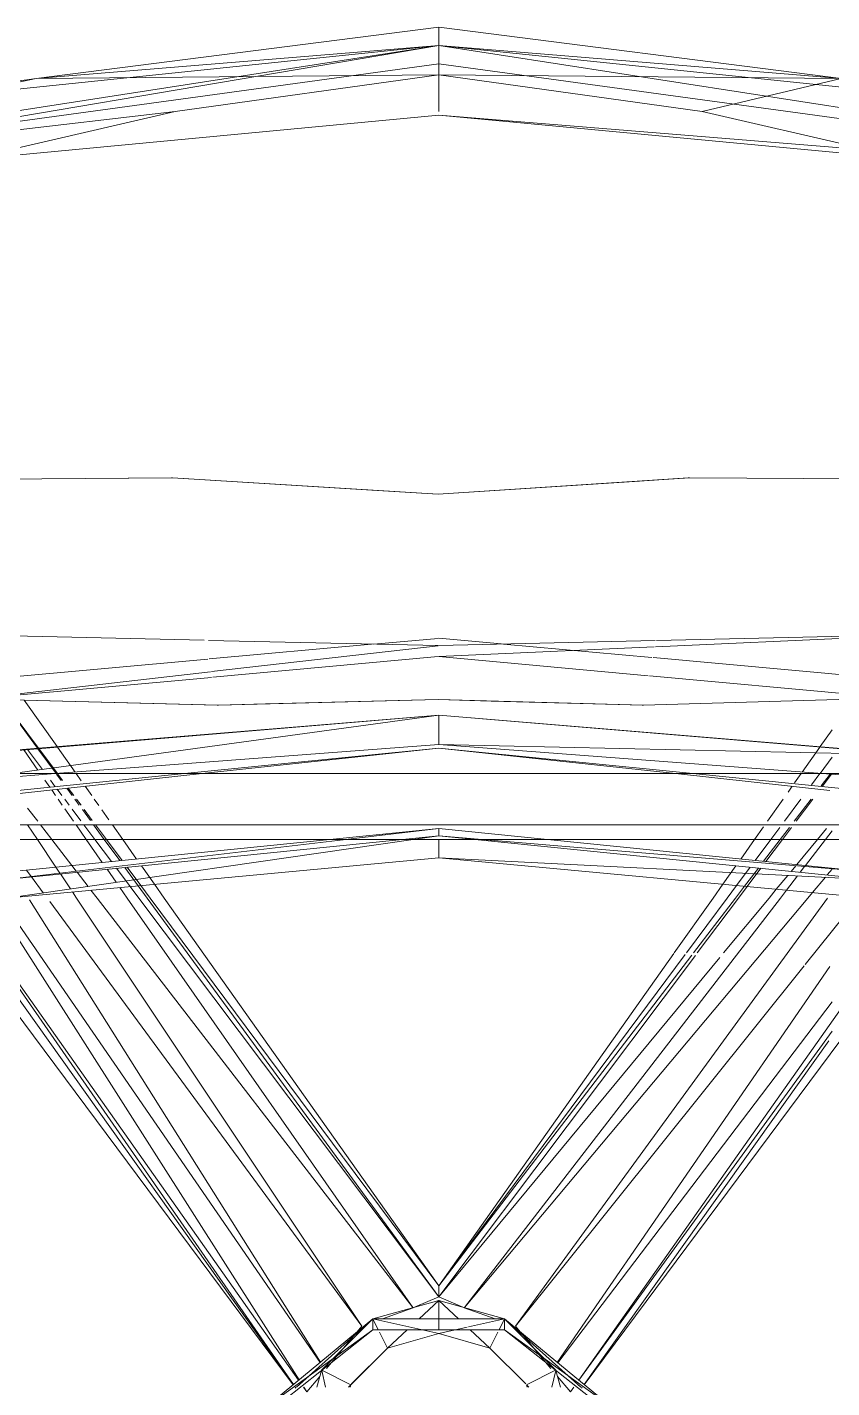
# Model space of a CAD drawing. Header units: millimetres. Extents: x -21051 to 202668, y -15646 to 13691.
# Drawn here: x -10130.4 to -9955.8, y -6365 to -6069.8 of the extents above; entities that cross this region are included whole.
import ezdxf

# ---------------------------------------------------------------- set-up
doc = ezdxf.new("R2010")
doc.units = ezdxf.units.MM
doc.layers.add('G-IMPT', color=8, linetype='Continuous', lineweight=5)
doc.layers.add('I-FURN', color=30, linetype='Continuous', lineweight=5)
doc.layers.get('0').off()
doc.layers.get('I-FURN').off()

# ---------------------------------------------------------------- blocks, each defined once
blk = doc.blocks.new('Aeron_Work_Chair_3485 - Aeron Work Chair_dwg-V4-00_Ground floor')
at = {"layer": 'G-IMPT'}
for p, q in [((-287.34, 57.15), (-252.41, 207.96)), ((-287.34, 57.15), (-252.41, 207.96)), ((-269.88, 204.79), (-301.62, 0)), ((-294.48, 87.31), (-269.88, 204.79)), ((-287.34, 57.15), (-269.88, 204.79)), ((-301.62, 0), (-267.49, 201.61)), ((-267.49, 201.61), (-286.54, 0)), ((-129.38, 177.01), (-129.38, -177.01)), ((-143.67, 173.83), (-143.67, -173.83)), ((-274.64, 168.27), (-297.66, 0)), ((-132.56, -153.99), (-132.56, 153.99)), ((-133.35, 146.65), (-143.67, 51.33)), ((-301.62, 0), (-287.34, 138.11)), ((-294.48, 87.31), (-287.34, 138.11)), ((-207.83, 57.71), (-207.43, 112.94)), ((-207.43, 112.85), (-207.83, 57.97)), ((-158.53, 47.79), (-160.2, 114.13)), ((-160.2, 114.04), (-158.53, 48.05)), ((-172.61, 50.88), (-173.83, 104.78)), ((-163.51, 105.57), (-168.52, 50.06)), ((-158.53, 47.79), (-160, 106.01)), ((-156.37, 0), (-147.64, 105.57)), ((-147.64, 103.98), (-156.37, 0)), ((-142.08, 103.98), (-143.67, 83.19)), ((-159.87, 101.1), (-165.78, 49.51)), ((-164.56, 49.26), (-159.86, 100.53)), ((-156.37, 0), (-147.84, 103.17)), ((-143.67, 55.14), (-138.91, 102.39)), ((-143.67, 55.14), (-138.91, 102.39)), ((-149.17, 87), (-159.71, 94.7)), ((-159.71, 94.62), (-149.19, 86.79)), ((-129.38, 23.61), (-122.24, 94.46)), ((-120.65, 94.46), (-129.38, 7.87)), ((-120.65, 94.46), (-129.33, 20.7)), ((-156.37, 0), (-143.67, 92.43)), ((-116.68, 93.66), (-129.38, 5.51)), ((-116.68, 93.66), (-125.41, 0)), ((-15.93, 25.73), (-113.34, 92.74)), ((-12.18, 30.26), (-110.16, 92.67)), ((-12.08, 30.38), (-100.08, 92.44)), ((-11.14, 31.52), (-99.15, 92.42)), ((-11.13, 31.53), (-96.59, 92.36)), ((-11.11, 31.55), (-92.72, 92.27)), ((-149.52, 82.77), (-159.59, 89.9)), ((-148.88, 89.21), (-144.56, 85.96)), ((-144.42, 86.93), (-148.81, 90)), ((-136.21, 89.16), (-133.35, 86.96)), ((-129.38, 87.05), (-132.56, 89.16)), ((-121.37, 88.37), (-122.75, 89.38)), ((-116.27, 88.78), (-15.98, 25.67)), ((-294.48, 87.31), (-305.59, 0)), ((-294.48, 87.31), (-301.62, 0)), ((-295.27, 0), (-294.48, 87.31)), ((-149.09, 86.71), (-143.71, 82.71)), ((-143.68, 82.98), (-149.07, 86.92)), ((-132.56, 86.35), (-129.38, 83.9)), ((-123.39, 83.05), (-129.38, 87.05)), ((-117.82, 85.76), (-121.27, 88.3)), ((-143.67, 83.19), (-150.02, 0)), ((-144, 78.87), (-149.42, 82.7)), ((-142.19, 81.89), (-143.53, 82.87)), ((-140.72, 84.35), (-142.24, 85.41)), ((-142.22, 84.21), (-140.84, 83.17)), ((-140.27, 82.74), (-138.91, 81.72)), ((-138.91, 83.09), (-140.14, 83.94)), ((-129.38, 83.9), (-123.74, 79.55)), ((-122.09, 82.19), (-123.39, 83.05)), ((-23.81, 16.67), (-115.91, 84.35)), ((-143.55, 82.59), (-142.18, 81.58)), ((-140.53, 80.35), (-138.91, 79.14)), ((-138.91, 79.49), (-140.49, 80.65)), ((-136.85, 81.65), (-138.11, 82.53)), ((-138.11, 81.12), (-136.83, 80.16)), ((-133.36, 79.22), (-136, 81.06)), ((-118.66, 79.9), (-121.9, 82.06)), ((-142.12, 77.53), (-143.67, 78.63)), ((-136.8, 77.95), (-138.11, 78.91)), ((-138.11, 78.55), (-136.8, 77.57)), ((-135.96, 79.5), (-133.43, 77.6)), ((-133.51, 75.55), (-135.9, 77.29)), ((-135.89, 76.9), (-133.53, 75.14)), ((-129.38, 76.44), (-132.56, 78.66)), ((-132.56, 76.95), (-129.38, 74.56)), ((-123.74, 79.55), (-122.51, 78.6)), ((-122.27, 78.41), (-119.22, 76.06)), ((-116.68, 78.58), (-118, 79.46)), ((-23.81, 16.67), (-116.68, 78.58)), ((-138.91, 75.26), (-140.92, 76.69)), ((-136.74, 73.73), (-138.11, 74.7)), ((-129.38, 72.53), (-132.56, 74.85)), ((-132.56, 74.41), (-129.38, 72.05)), ((-124.4, 72.97), (-129.38, 76.44)), ((-129.38, 74.56), (-124.61, 70.97)), ((-118.38, 75.42), (-116.68, 74.11)), ((-116.68, 74.11), (-27.82, 5.58)), ((-133.68, 71.56), (-135.79, 73.06)), ((-124.79, 69.17), (-129.38, 72.53)), ((-129.38, 72.05), (-124.84, 68.67)), ((-120.1, 69.96), (-122.92, 71.93)), ((-129.38, 68.52), (-132.56, 70.77)), ((-125.15, 65.53), (-129.38, 68.52)), ((-119.34, 65.19), (-123.31, 68.09)), ((-123.13, 69.86), (-119.18, 66.89)), ((-116.68, 67.58), (-118.96, 69.17)), ((-123.36, 67.57), (-119.39, 64.62)), ((-116.68, 63.24), (-119.34, 65.19)), ((-119.18, 66.89), (-116.68, 65.02)), ((-27.82, 5.58), (-116.68, 67.58)), ((-116.68, 65.02), (-30.16, 0)), ((-119.67, 61.65), (-123.67, 64.48)), ((-119.39, 64.62), (-116.68, 62.6)), ((-30.16, 0), (-116.68, 63.24)), ((-116.68, 62.6), (-60.37, 20.7)), ((-116.68, 59.54), (-119.67, 61.65)), ((-32.54, 0), (-116.68, 59.54)), ((-295.27, 0), (-287.34, 57.15)), ((-287.34, 57.15), (-295.27, 0)), ((-207.83, 57.71), (-207.83, 57.97)), ((-207.83, 57.71), (-204.26, 0.14)), ((-207.83, 57.71), (-205.15, 14.53)), ((-207.81, 57.71), (-204.26, 0.14)), ((-149.23, 0), (-143.67, 55.14)), ((-149.23, 0), (-143.67, 55.14)), ((-143.67, 51.33), (-149.23, 0)), ((-171.45, 0.14), (-172.58, 49.91)), ((-168.54, 49.81), (-171.72, 14.57)), ((-165.81, 49.26), (-171.43, 0.14)), ((-169.06, 0.14), (-164.58, 49.01)), ((-158.53, 47.79), (-159.72, 0.14)), ((-158.53, 47.79), (-159.72, 0.14)), ((-158.53, 47.79), (-158.79, 37.55)), ((-158.53, 47.79), (-158.53, 48.05)), ((-158.79, 37.55), (-159.72, 0.14)), ((-6.35, 37.31), (-25.4, 14.29)), ((-4.76, 37.31), (-23.02, 14.29)), ((-4.76, 37.31), (-23.02, 14.29)), ((-6.35, 37.31), (-23.02, 14.29)), ((-10.55, 30.85), (-25.4, 14.29)), ((-10.32, 30.96), (-10.55, 31.13)), ((-10.32, 30.96), (-10.55, 31.12)), ((-10.32, 30.96), (-10.55, 31.12)), ((-9.53, 28.58), (-12.86, 25.8)), ((-9.53, 28.58), (-10.55, 29.3)), ((-9.53, 28.58), (-10.55, 29.23)), ((-131.76, 0), (-129.38, 23.61)), ((-14.29, 25.4), (-25.4, 14.29)), ((-18.97, 20.7), (-14.65, 24.3)), ((-14.26, 25.34), (-11.18, 19.18)), ((-14.26, 25.34), (-11.18, 19.18)), ((-10.55, 24.57), (-14.22, 25.38)), ((-10.55, 26.44), (-14.18, 25.43)), ((-60.33, 20.67), (-32.54, 0)), ((-129.38, 20.24), (-131.76, 0)), ((-21.65, 18.47), (-19.05, 20.64)), ((-11.11, 19.05), (-19.05, 11.11)), ((-11.28, 18.88), (-19.05, 11.11)), ((-10.55, 19.57), (-11.11, 19.05)), ((-10.55, 19.21), (-11.11, 19.05)), ((-10.55, 19.21), (-11.11, 19.05)), ((-23.81, 16.67), (-22.58, 17.7)), ((-205.15, 14.53), (-204.26, 0.14)), ((-171.77, 14.05), (-173.02, 0.14)), ((-25.4, 14.29), (-29.37, 0)), ((-25.4, 12.22), (-27.78, 5.56)), ((-25.4, -14.29), (-25.4, 14.29)), ((-25.4, 14.29), (-23.11, 13.14)), ((-25.4, 14.29), (-22.22, 0)), ((-23.02, 14.29), (-25.4, 14.29)), ((-25.4, 14.29), (-23.02, 14.29)), ((-24.77, 13.97), (-23.11, 13.14)), ((-23.02, -14.29), (-23.02, 14.29)), ((-23.02, 14.29), (-23.02, -14.29)), ((-22.51, 12.84), (-19.05, 11.11)), ((-22.51, 12.84), (-19.05, 11.11)), ((-19.05, 11.11), (-23.02, 6.84)), ((-19.05, 11.11), (-22.22, 0)), ((-19.05, 11.11), (-22.22, 0)), ((-129.38, 7.87), (-130.18, 0)), ((-129.38, 5.51), (-130.18, 0)), ((-27.91, 5.26), (-30.16, 0)), ((-25.4, 4.27), (-29.37, 0)), ((-305.59, 0), (-294.48, -87.31)), ((-305.59, 0), (-301.62, 0)), ((-295.27, 0), (-305.59, 0)), ((-301.62, 0), (-287.34, -138.11)), ((-301.62, 0), (-269.88, -204.79)), ((-301.62, 0), (-295.27, 0)), ((-301.62, 0), (-294.48, -87.31)), ((-297.66, 0), (-274.64, -168.27)), ((-295.27, 0), (-287.34, -57.15)), ((-295.27, 0), (-287.34, 0)), ((-295.27, 0), (-294.48, -87.31)), ((-287.34, -57.15), (-295.27, 0)), ((-286.54, 0), (-267.49, -201.61)), ((-286.54, 0), (-269.88, -204.79)), ((-204.26, 0.14), (-207.83, -54.09)), ((-207.83, -54.39), (-204.26, 0.14)), ((-204.26, 0.14), (-207.06, -42.44)), ((-173.04, 0), (-171.81, -13.57)), ((-171.45, 0), (-172.52, -46.98)), ((-169.07, 0), (-171.19, -46.71)), ((-169.07, 0), (-164.91, -45.45)), ((-159.72, 0.14), (-158.53, -44.16)), ((-159.41, -11.37), (-159.72, 0.14)), ((-158.53, -44.46), (-159.72, 0.14)), ((-156.37, 0), (-147.64, -103.98)), ((-156.37, 0), (-147.64, -103.98)), ((-156.37, 0), (-147.64, -105.57)), ((-156.37, 0), (-150.02, 0)), ((-150.02, 0), (-147.67, -103.98)), ((-150.02, 0), (-143.67, -83.19)), ((-149.23, 0), (-143.67, -55.14)), ((-149.23, 0), (-143.67, -55.14)), ((-143.67, -51.33), (-149.23, 0)), ((-131.76, 0), (-129.38, -23.61)), ((-130.18, 0), (-131.76, 0)), ((-130.18, 0), (-129.38, -9.45)), ((-130.18, 0), (-129.38, -7.87)), ((-129.38, 0), (-125.41, 0)), ((-125.41, 0), (-116.68, -93.66)), ((-125.41, 0), (-120.65, -94.46)), ((-32.54, 0), (-104.63, -51.01)), ((-32.54, 0), (-104.42, -53.48)), ((-32.54, 0), (-104.3, -54.9)), ((-30.16, 0), (-104.24, -55.67)), ((-30.16, 0), (-103.79, -60.98)), ((-30.16, 0), (-32.54, 0)), ((-30.16, 0), (-27.91, -5.26)), ((-25.4, -14.29), (-29.37, 0)), ((-29.37, 0), (-25.4, 0)), ((-29.37, 0), (-25.4, -4.27)), ((-29.37, 0), (-25.4, 0)), ((-25.4, 0), (-23.02, 0)), ((-25.4, 0), (-23.02, 0)), ((-23.6, -6.21), (-22.22, 0)), ((-19.05, -11.11), (-22.22, 0)), ((-19.05, -11.11), (-22.22, 0)), ((-116.68, -74.11), (-27.82, -5.58)), ((-116.68, -80.1), (-27.82, -5.59)), ((-25.4, -12.22), (-27.78, -5.56)), ((-129.38, -7.87), (-120.65, -94.46)), ((-25.4, -14.29), (-23.67, -6.49)), ((-23.02, -6.84), (-19.05, -11.11)), ((-158.53, -44.46), (-159.41, -11.37)), ((-129.38, -9.45), (-122.24, -94.46)), ((-22.51, -12.84), (-19.05, -11.11)), ((-22.51, -12.84), (-19.05, -11.11)), ((-19.05, -11.11), (-11.28, -18.88)), ((-11.28, -18.88), (-19.05, -11.11)), ((-171.77, -14.05), (-168.87, -46.24)), ((-25.4, -14.29), (-23.11, -13.14)), ((-14.29, -25.4), (-25.4, -14.29)), ((-6.35, -37.31), (-25.4, -14.29)), ((-23.02, -14.29), (-25.4, -14.29)), ((-10.55, -30.85), (-25.4, -14.29)), ((-25.4, -14.29), (-23.02, -14.29)), ((-24.77, -13.97), (-23.11, -13.14)), ((-4.76, -37.31), (-23.02, -14.29)), ((-6.35, -37.31), (-23.02, -14.29)), ((-4.76, -37.31), (-23.02, -14.29)), ((-116.68, -84.36), (-23.81, -16.67)), ((-101.94, -79.27), (-23.81, -16.67)), ((-23.81, -16.67), (-22.58, -17.7)), ((-21.65, -18.47), (-19.05, -20.64)), ((-19.05, -20.64), (-14.65, -24.3)), ((-14.26, -25.34), (-11.18, -19.18)), ((-14.26, -25.34), (-11.18, -19.18)), ((-10.55, -19.21), (-11.11, -19.05)), ((-10.55, -19.21), (-11.11, -19.05)), ((-10.55, -19.57), (-11.11, -19.05)), ((-129.38, -23.61), (-122.24, -94.46)), ((-101.81, -84.81), (-15.93, -25.73)), ((-94.16, -85.35), (-15.87, -25.81)), ((-14.22, -25.38), (-10.55, -24.57)), ((-10.55, -26.44), (-14.18, -25.43)), ((-9.53, -28.57), (-12.86, -25.8)), ((-9.53, -28.57), (-10.55, -29.3)), ((-9.53, -28.57), (-10.55, -29.32)), ((-12.08, -30.38), (-100.08, -92.44)), ((-11.11, -31.55), (-92.72, -92.27)), ((-12.06, -30.41), (-87.82, -85.35)), ((-11.13, -31.53), (-85.73, -84.63)), ((-10.32, -30.96), (-10.55, -31.13)), ((-10.32, -30.96), (-10.55, -31.12)), ((-207.06, -42.44), (-207.83, -54.09)), ((-158.53, -44.46), (-158.53, -44.16)), ((-171.21, -47.02), (-173.83, -104.77)), ((-168.84, -46.54), (-163.51, -105.57)), ((-164.88, -45.74), (-160.07, -98.28)), ((-158.53, -44.46), (-160.6, -117.4)), ((-158.53, -44.46), (-160.6, -117.05)), ((-172.52, -47.28), (-173.83, -104.77)), ((-140.04, -84.82), (-143.67, -51.33)), ((-104.77, -51.11), (-116.68, -59.54)), ((-207.83, -54.39), (-207.83, -54.09)), ((-207.83, -54.39), (-207.43, -117.05)), ((-207.83, -54.39), (-207.43, -117.4)), ((-143.67, -55.14), (-138.91, -102.39)), ((-143.67, -55.14), (-138.91, -102.39)), ((-104.77, -53.74), (-116.68, -62.6)), ((-104.77, -55.26), (-116.68, -64.37)), ((-104.77, -56.06), (-116.68, -65.02)), ((-294.48, -87.31), (-287.34, -57.15)), ((-252.41, -207.96), (-287.34, -57.15)), ((-287.34, -57.15), (-252.41, -207.96)), ((-119.67, -61.65), (-123.67, -64.48)), ((-116.68, -59.54), (-119.67, -61.65)), ((-104.77, -61.79), (-116.68, -71.66)), ((-119.39, -64.62), (-123.36, -67.57)), ((-116.68, -62.6), (-119.39, -64.62)), ((-116.68, -64.37), (-119.23, -66.32)), ((-125.15, -65.53), (-129.38, -68.52)), ((-119.23, -66.32), (-123.18, -69.34)), ((-119.18, -66.89), (-123.13, -69.86)), ((-116.68, -65.02), (-119.18, -66.89)), ((-129.38, -68.52), (-132.11, -70.46)), ((-124.84, -68.67), (-129.38, -72.05)), ((-124.66, -70.47), (-129.38, -74.09)), ((-133.35, -71.33), (-138.11, -74.7)), ((-129.38, -72.05), (-132.02, -74.02)), ((-124.61, -70.97), (-129.38, -74.56)), ((-118.59, -73.23), (-121.59, -75.73)), ((-116.68, -71.66), (-118.59, -73.23)), ((-139.68, -75.81), (-140.92, -76.69)), ((-133.35, -75), (-138.11, -78.55)), ((-129.38, -74.09), (-131.97, -76.07)), ((-129.38, -74.56), (-131.96, -76.5)), ((-122.47, -76.45), (-123.67, -77.44)), ((-121.49, -77.81), (-118.38, -75.42)), ((-118.38, -75.42), (-116.68, -74.11)), ((-144, -78.87), (-149.42, -82.7)), ((-141.64, -77.2), (-143.67, -78.63)), ((-133.35, -77.12), (-138.11, -80.77)), ((-133.35, -77.54), (-138.11, -81.12)), ((-123.93, -77.66), (-129.38, -82.18)), ((-129.38, -83.9), (-123.74, -79.55)), ((-123.51, -79.37), (-122.27, -78.41)), ((-116.68, -91.08), (-102.25, -79.52)), ((-141.24, -80.88), (-143.67, -82.68)), ((-129.38, -82.18), (-131.76, -84.15)), ((-121.18, -83.87), (-117.85, -81.08)), ((-117.85, -81.08), (-116.68, -80.1)), ((-149.52, -82.77), (-153.16, -85.35)), ((-143.71, -82.71), (-147.25, -85.35)), ((-143.67, -83.19), (-142.08, -103.98)), ((-141.01, -82.99), (-143.54, -84.92)), ((-140.98, -83.28), (-143.52, -85.18)), ((-131.26, -85.35), (-129.38, -83.9)), ((-122.94, -85.35), (-121.68, -84.29))]:
    blk.add_line(p, q, dxfattribs=at)
blk = doc.blocks.new('Aeron_Work_Chair_3485 - Aeron_Work_Chair_3485-V5-00_Ground floor')
at = {"extrusion": (0, 0, -1), "zscale": -1, "rotation": 180}
blk.add_blockref('Aeron_Work_Chair_3485 - Aeron Work Chair_dwg-V4-00_Ground floor', (5.18, -12.1), dxfattribs=at)

msp = doc.modelspace()

# ---------------------------------------------------------------- block references
at = {"layer": 'I-FURN', "color": 254, "rotation": 269.9999999999999}
msp.add_blockref('Aeron_Work_Chair_3485 - Aeron_Work_Chair_3485-V5-00_Ground floor', (-10029.01, -6380.62), dxfattribs=at)

doc.saveas('drawing.dxf')
